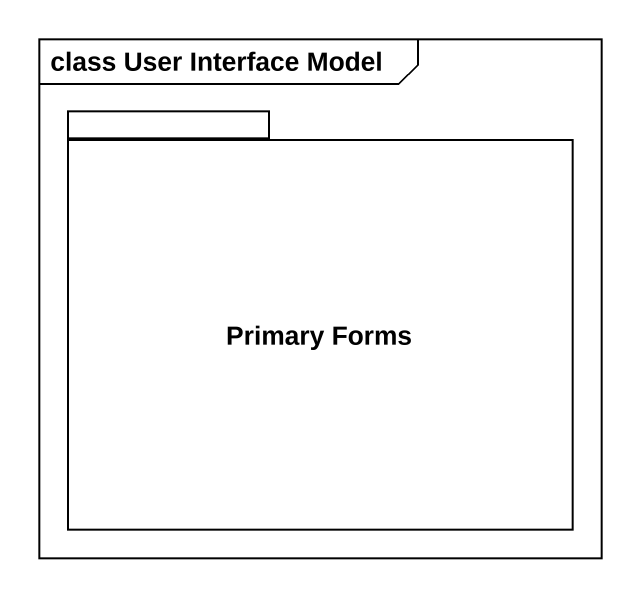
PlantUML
@startuml
mainframe class User Interface Model
package "Primary Forms" as Primary_Forms {
}
@enduml
